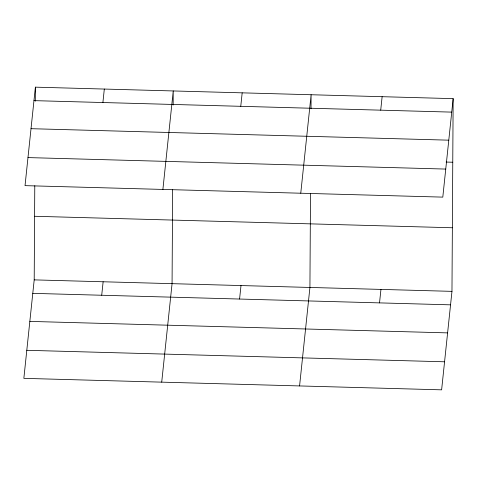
<?xml version="1.0" encoding="UTF-8"?>
<svg xmlns="http://www.w3.org/2000/svg" width="477" height="477" viewBox="0 0 477 477"><rect width="100%" height="100%" fill="white"/><g stroke="black" fill="none" stroke-linecap="round" stroke-linejoin="round"><path stroke-width="0.72" d="M453.15 98.644L442.799 197.126L25.031 185.642L35.381 87.16L453.15 98.644L451.969 291.358L441.619 389.84L23.85 378.356L34.201 279.874L34.779 185.75M35.298 101.207L35.381 87.16M172.644 189.542L172.066 283.666L161.715 382.149M173.163 105L173.246 90.946L162.895 189.429M310.503 193.328L309.925 287.452L299.574 385.935M311.022 108.786L311.111 94.738L300.76 193.221M102.901 102.531L104.314 89.056M101.714 295.245L103.133 281.77M240.76 106.323L242.179 92.842M239.579 299.037L240.998 285.556M380.712 110.169L382.131 96.688M379.531 302.883L380.95 289.408M33.968 100.635L451.731 112.119M31.017 128.689L448.785 140.172M446.102 162.055L452.762 162.24M27.982 157.589L445.745 169.073M34.588 216.278L452.357 227.762M34.201 279.874L451.969 291.358M32.782 293.355L450.55 304.839M29.836 321.403L447.605 332.886M26.795 350.303L444.564 361.793"/></g></svg>
